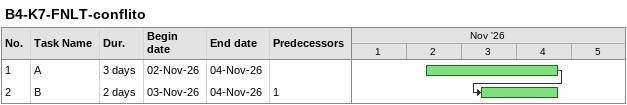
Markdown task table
B4-K7-FNLT-conflito

| ID | Task | Duration | Start | Finish | Predecessors |
|---|---|---|---|---|---|
| 1 | A | 3d | 2026-11-02 | 2026-11-04 |  |
| 2 | B | 2d | 2026-11-03 | 2026-11-04 | 1 |
